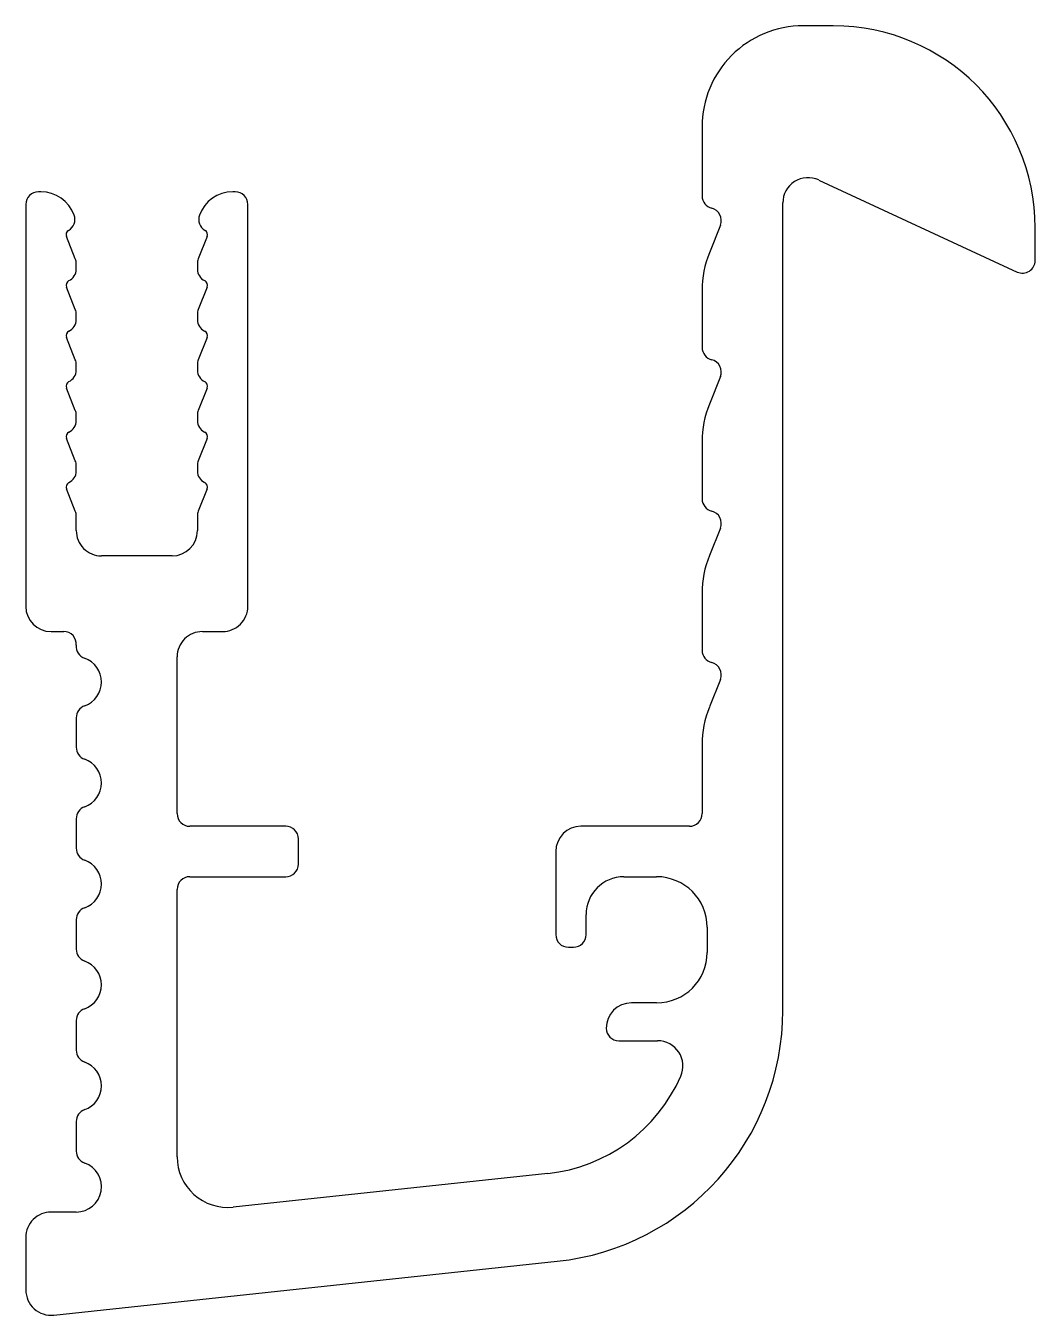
# Model space of a CAD drawing. Extents: x 0.8 to 20.8, y 0.8 to 26.4.
import ezdxf

# ---------------------------------------------------------------- set-up
doc = ezdxf.new("R2010")
doc.units = 0
doc.layers.get('0').update_dxf_attribs({"linetype": 'CONTINUOUS'})

msp = doc.modelspace()

# ---------------------------------------------------------------- linework, layer by layer
for p, q in [((16.76, 26.365), (16.16, 26.365)), ((14.16, 24.365), (14.161, 22.993)), ((16.471, 23.31), (20.405, 21.487)), ((1.06, 23.076), (1.011, 23.076)), ((4.91, 23.076), (4.86, 23.076)), ((0.761, 22.826), (0.761, 14.864)), ((5.16, 14.864), (5.16, 22.826)), ((15.76, 6.86), (15.76, 22.857)), ((14.523, 22.415), (14.304, 21.87)), ((20.76, 21.714), (20.76, 22.365)), ((1.742, 21.747), (1.565, 22.189)), ((4.355, 22.189), (4.178, 21.747)), ((1.76, 21.543), (1.76, 21.654)), ((4.16, 21.654), (4.16, 21.543)), ((1.742, 20.747), (1.565, 21.189)), ((4.355, 21.189), (4.178, 20.747)), ((14.161, 21.125), (14.161, 19.993)), ((1.76, 20.543), (1.76, 20.654)), ((4.16, 20.654), (4.16, 20.543)), ((1.742, 19.747), (1.565, 20.189)), ((4.355, 20.189), (4.178, 19.747)), ((1.76, 19.543), (1.76, 19.654)), ((4.16, 19.654), (4.16, 19.543)), ((14.523, 19.415), (14.304, 18.87)), ((1.742, 18.747), (1.565, 19.189)), ((4.355, 19.189), (4.178, 18.747)), ((1.76, 18.543), (1.76, 18.654)), ((4.16, 18.654), (4.16, 18.543)), ((1.742, 17.747), (1.565, 18.189)), ((4.355, 18.189), (4.178, 17.747)), ((14.161, 18.125), (14.161, 16.993)), ((1.76, 17.543), (1.76, 17.654)), ((4.16, 17.654), (4.16, 17.543)), ((1.742, 16.747), (1.565, 17.189)), ((4.355, 17.189), (4.178, 16.747)), ((1.76, 16.364), (1.76, 16.654)), ((4.16, 16.654), (4.16, 16.364)), ((14.523, 16.415), (14.304, 15.87)), ((3.66, 15.864), (2.26, 15.864)), ((14.161, 15.125), (14.161, 13.993)), ((1.261, 14.364), (1.512, 14.364)), ((4.26, 14.364), (4.66, 14.364)), ((3.76, 10.757), (3.76, 13.864)), ((14.523, 13.415), (14.304, 12.87)), ((1.762, 12.657), (1.762, 12.071)), ((14.161, 12.125), (14.161, 10.757)), ((1.762, 10.657), (1.762, 10.071)), ((5.911, 10.507), (4.01, 10.507)), ((13.911, 10.507), (11.761, 10.507)), ((6.161, 9.757), (6.161, 10.257)), ((11.261, 10.007), (11.261, 8.36)), ((4.01, 9.507), (5.911, 9.507)), ((12.611, 9.507), (13.26, 9.507)), ((3.76, 3.957), (3.76, 9.257)), ((11.861, 8.36), (11.861, 8.757)), ((1.762, 8.657), (1.762, 8.071)), ((14.26, 8.507), (14.26, 8.007)), ((11.511, 8.11), (11.511, 8.11)), ((11.511, 8.11), (11.611, 8.11)), ((13.26, 7.007), (12.76, 7.007)), ((1.762, 6.657), (1.762, 6.071)), ((12.51, 6.257), (13.28, 6.257)), ((1.762, 4.657), (1.762, 4.071)), ((11.105, 3.628), (4.867, 2.962)), ((1.761, 2.864), (1.261, 2.864)), ((0.761, 2.364), (0.761, 1.32)), ((1.314, 0.823), (11.291, 1.888))]:
    msp.add_line(p, q)
for centre, radius, start, end in [((16.16, 24.365), 2, 90, 180.0057), ((16.76, 22.365), 4, 360, 90), ((16.26, 22.857), 0.5, 65.1409, 180), ((1.011, 22.826), 0.25, 89.986, 180), ((1.06, 22.376), 0.7, 19.8969, 89.9984), ((4.86, 22.376), 0.7, 89.9984, 160.0815), ((4.91, 22.826), 0.25, 0.0008, 89.9972), ((14.411, 22.993), 0.25, 180.0057, 256.1544), ((14.291, 22.508), 0.25, 338.1396, 76.1544), ((1.484, 22.529), 0.25, 299.925, 19.8969), ((4.437, 22.529), 0.25, 160.0815, 240.0641), ((1.658, 22.226), 0.1, 119.925, 201.8604), ((4.263, 22.226), 0.1, 338.1396, 60.0641), ((1.51, 21.654), 0.25, 359.9992, 21.8604), ((4.41, 21.654), 0.25, 158.1396, 180.0008), ((16.161, 21.125), 2, 158.1396, 179.9992), ((20.51, 21.714), 0.25, 245.1409, 360), ((1.51, 21.543), 0.25, 294.9703, 359.9992), ((4.41, 21.543), 0.25, 180.0008, 245.0297), ((1.658, 21.226), 0.1, 114.9703, 201.8604), ((4.263, 21.226), 0.1, 338.1396, 65.0297), ((1.51, 20.654), 0.25, 359.9992, 21.8604), ((4.41, 20.654), 0.25, 158.1396, 180.0008), ((1.51, 20.543), 0.25, 294.9727, 359.9992), ((4.41, 20.543), 0.25, 180.0008, 245.0273), ((1.658, 20.226), 0.1, 114.9727, 201.8604), ((4.263, 20.226), 0.1, 338.1396, 65.0273), ((14.411, 19.993), 0.25, 179.9992, 256.1519), ((1.51, 19.654), 0.25, 359.9992, 21.8604), ((4.41, 19.654), 0.25, 158.1396, 180.0008), ((14.291, 19.508), 0.25, 338.1396, 76.1519), ((1.51, 19.543), 0.25, 294.9751, 359.9992), ((4.41, 19.543), 0.25, 180.0008, 245.0249), ((1.658, 19.226), 0.1, 114.9751, 201.8604), ((4.263, 19.226), 0.1, 338.1396, 65.0249), ((1.51, 18.654), 0.25, 359.9992, 21.8604), ((4.41, 18.654), 0.25, 158.1396, 180.0008), ((16.161, 18.125), 2, 158.1396, 179.9992), ((1.51, 18.543), 0.25, 294.9775, 359.9992), ((4.41, 18.543), 0.25, 180.0008, 245.0225), ((1.658, 18.226), 0.1, 114.9775, 201.8604), ((4.263, 18.226), 0.1, 338.1396, 65.0225), ((1.51, 17.654), 0.25, 359.9992, 21.8604), ((4.41, 17.654), 0.25, 158.1396, 180.0008), ((1.51, 17.543), 0.25, 294.9799, 359.9992), ((4.41, 17.543), 0.25, 180.0008, 245.0201), ((1.658, 17.226), 0.1, 114.9799, 201.8604), ((4.263, 17.226), 0.1, 338.1396, 65.0201), ((14.411, 16.993), 0.25, 179.9992, 256.1519), ((1.51, 16.654), 0.25, 359.9992, 21.8604), ((4.41, 16.654), 0.25, 158.1396, 180.0008), ((14.291, 16.508), 0.25, 338.1396, 76.1519), ((2.26, 16.364), 0.5, 179.9992, 270.0008), ((3.66, 16.364), 0.5, 270.0008, 0.0008), ((16.161, 15.125), 2, 158.1396, 179.9992), ((1.261, 14.864), 0.5, 180, 270), ((4.66, 14.864), 0.5, 269.9918, 359.9918), ((1.512, 14.114), 0.25, 355.0854, 90), ((4.26, 13.864), 0.5, 90, 180.0001), ((2.01, 14.071), 0.25, 175.0854, 250.621), ((1.761, 13.364), 0.5, 289.528, 70.621), ((14.411, 13.993), 0.25, 179.9992, 256.1519), ((14.291, 13.508), 0.25, 338.1396, 76.1519), ((2.012, 12.657), 0.25, 109.528, 180), ((16.161, 12.125), 2, 158.1396, 180.0011), ((2.012, 12.071), 0.25, 180, 250.4696), ((1.761, 11.364), 0.5, 289.5304, 70.4696), ((2.012, 10.657), 0.25, 109.5304, 180), ((4.01, 10.757), 0.25, 180.0008, 270), ((13.911, 10.757), 0.25, 270, 0.002), ((5.911, 10.257), 0.25, 0, 90), ((11.761, 10.007), 0.5, 90, 180), ((2.012, 10.071), 0.25, 180, 250.4696), ((1.761, 9.364), 0.5, 289.5304, 70.4696), ((5.911, 9.757), 0.25, 270, 360), ((4.01, 9.257), 0.25, 90, 179.9999), ((12.611, 8.757), 0.75, 90, 180), ((13.26, 8.507), 1, 0, 90), ((2.012, 8.657), 0.25, 109.5304, 180), ((11.511, 8.36), 0.25, 180, 270), ((11.611, 8.36), 0.25, 270, 0), ((2.012, 8.071), 0.25, 180, 250.4696), ((13.26, 8.007), 1, 270, 0), ((1.761, 7.364), 0.5, 289.5304, 70.4696), ((12.76, 6.507), 0.5, 90, 180), ((2.012, 6.657), 0.25, 109.5304, 180), ((10.76, 6.86), 5, 276.0916, 360), ((12.51, 6.507), 0.25, 180, 270), ((13.28, 5.757), 0.5, 336.3563, 90), ((2.012, 6.071), 0.25, 180, 250.4696), ((1.761, 5.364), 0.5, 289.5304, 70.4696), ((10.76, 6.86), 3.25, 276.0916, 336.3563), ((2.012, 4.657), 0.25, 109.5304, 180), ((1.761, 3.364), 0.5, 269.9918, 70.4696), ((2.012, 4.071), 0.25, 180, 250.4696), ((4.76, 3.957), 1, 180.0001, 276.0916), ((1.261, 2.364), 0.5, 89.9918, 179.9918), ((1.261, 1.32), 0.5, 179.9918, 276.0916)]:
    msp.add_arc(centre, radius, start, end)

doc.saveas('drawing.dxf')
